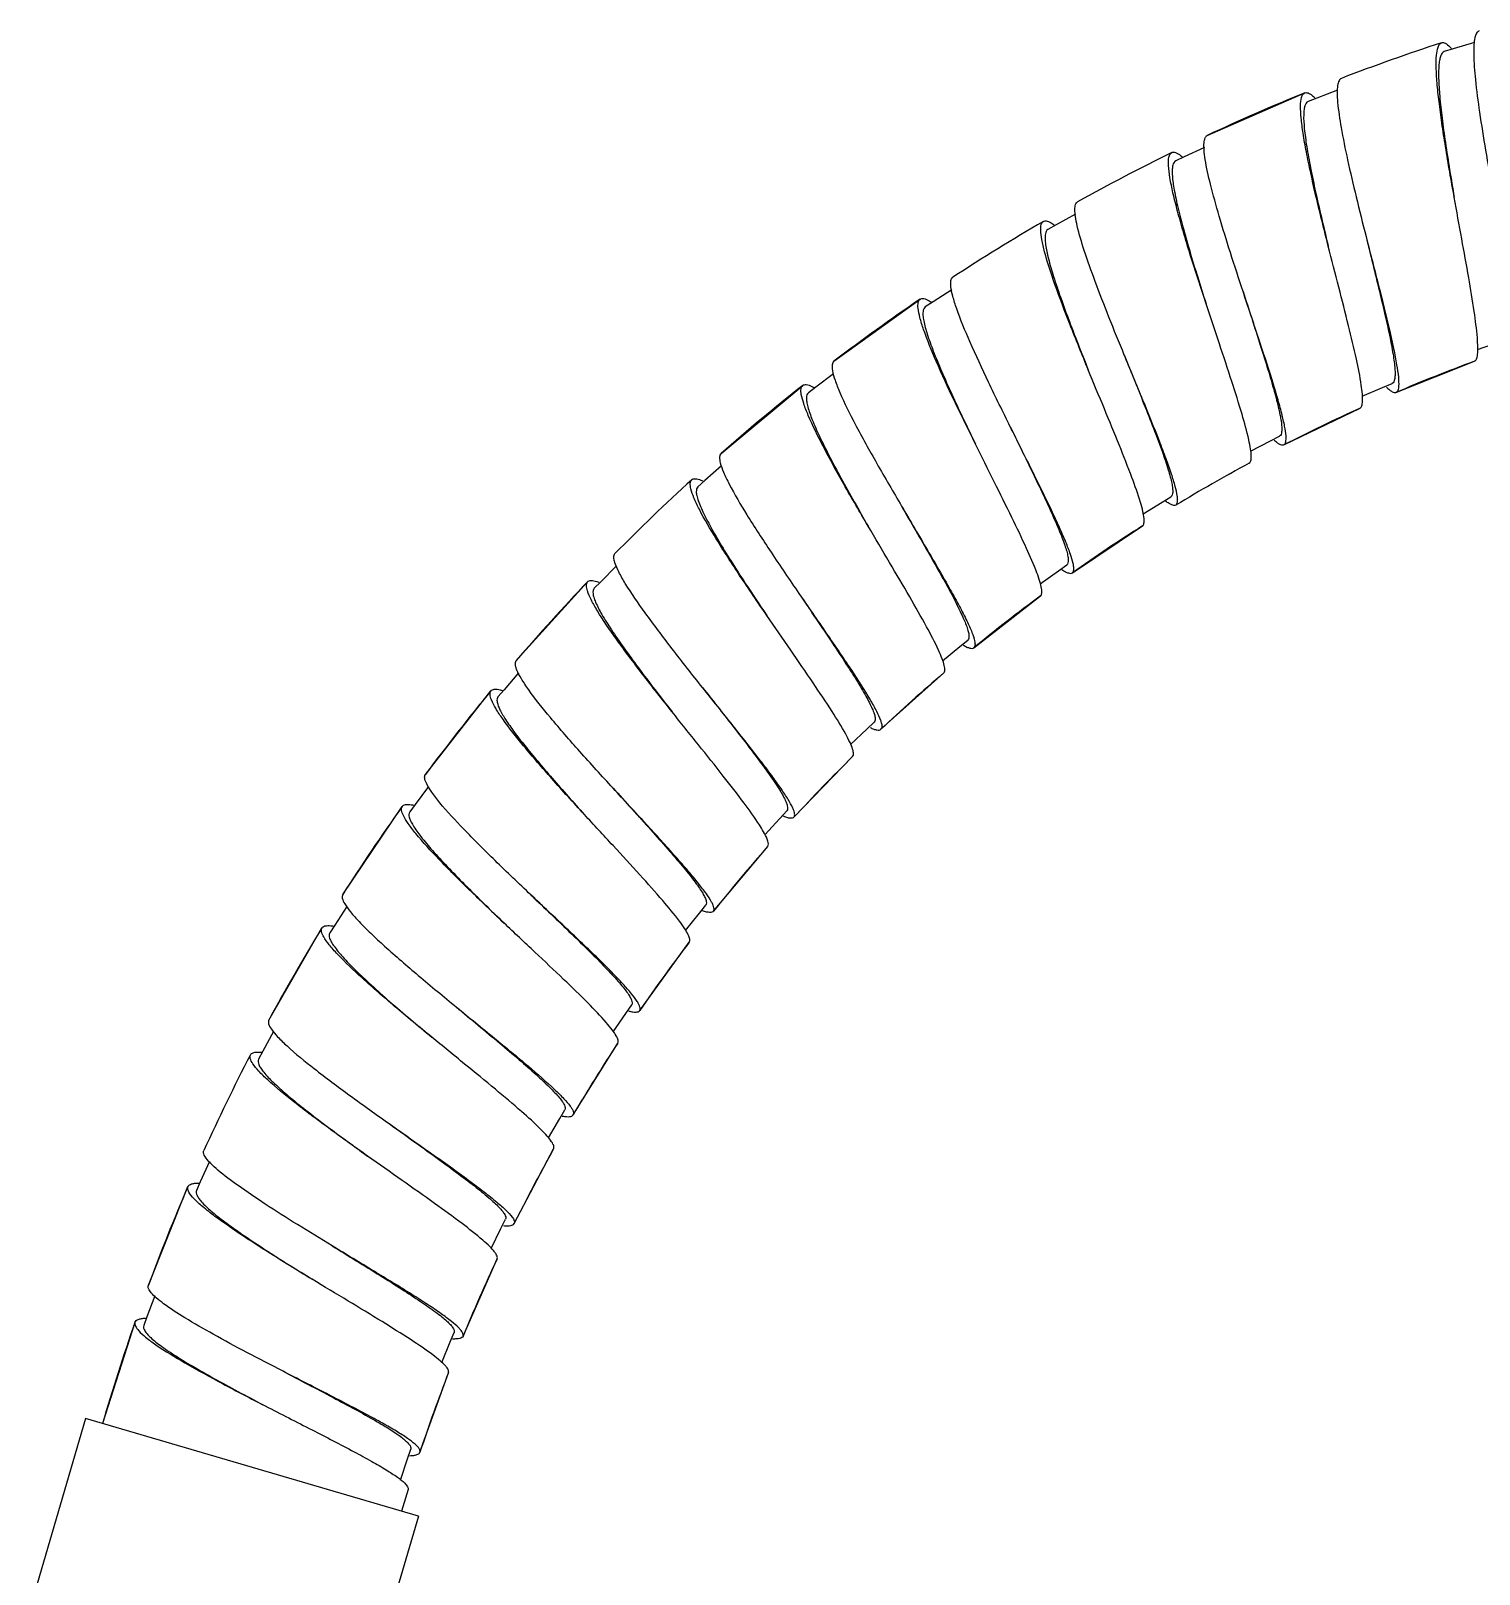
# Model space of a CAD drawing. Header units: millimetres. Extents: x 1035 to 2065, y 1005 to 1731.
# Drawn here: x 1179.2 to 1253.5, y 1485.1 to 1564.3 of the extents above; entities that cross this region are included whole.
import ezdxf

# ---------------------------------------------------------------- set-up
doc = ezdxf.new("R2010")
doc.units = ezdxf.units.MM

msp = doc.modelspace()

# ---------------------------------------------------------------- linework, layer by layer
at = {"color": 7, "linetype": 'Continuous'}
for p, q in [((1252.181, 1563.407), (1251.724, 1563.269)), ((1253.275, 1563.739), (1252.181, 1563.407)), ((1239.556, 1558.963), (1244.558, 1561.151)), ((1246.245, 1561.284), (1245.175, 1560.875)), ((1245.175, 1560.875), (1244.729, 1560.706)), ((1238.37, 1557.858), (1237.936, 1557.658)), ((1239.407, 1558.342), (1238.37, 1557.858)), ((1232.793, 1554.923), (1231.793, 1554.368)), ((1231.793, 1554.368), (1231.375, 1554.137)), ((1226.437, 1551.044), (1225.476, 1550.42)), ((1220.384, 1547.368), (1224.814, 1550.559)), ((1225.476, 1550.42), (1225.076, 1550.16)), ((1253.426, 1547.976), (1254.511, 1548.354)), ((1220.369, 1546.728), (1219.458, 1546.038)), ((1249.241, 1545.769), (1253.27, 1547.372)), ((1214.592, 1542.633), (1218.786, 1546.129)), ((1219.458, 1546.038), (1219.076, 1545.751)), ((1247.508, 1545.571), (1248.557, 1546.021)), ((1248.557, 1546.021), (1249.044, 1546.229)), ((1243.489, 1543.076), (1247.395, 1544.959)), ((1242.796, 1543.284), (1243.26, 1543.522)), ((1241.775, 1542.757), (1242.796, 1543.284)), ((1214.622, 1541.994), (1213.762, 1541.242)), ((1213.762, 1541.242), (1213.402, 1540.929)), ((1237.237, 1540.143), (1237.683, 1540.413)), ((1236.255, 1539.545), (1237.237, 1540.143)), ((1232.628, 1536.507), (1236.229, 1538.921)), ((1230.976, 1535.948), (1231.912, 1536.613)), ((1231.912, 1536.613), (1232.339, 1536.915)), ((1204.08, 1531.999), (1207.74, 1536.05)), ((1227.572, 1532.664), (1230.994, 1535.326)), ((1225.963, 1531.99), (1226.851, 1532.72)), ((1226.851, 1532.72), (1227.255, 1533.051)), ((1222.8, 1528.473), (1226.025, 1531.37)), ((1199.414, 1526.152), (1202.778, 1530.451)), ((1218.335, 1523.956), (1221.348, 1527.074)), ((1195.171, 1519.99), (1198.224, 1524.516)), ((1214.201, 1519.136), (1216.986, 1522.458)), ((1191.375, 1513.544), (1194.101, 1518.275)), ((1210.417, 1514.035), (1212.961, 1517.546)), ((1207.002, 1508.68), (1209.292, 1512.362)), ((1203.975, 1503.098), (1205.999, 1506.932)), ((1185.191, 1499.93), (1187.224, 1504.997)), ((1187.224, 1504.997), (1187.224, 1504.997)), ((1201.348, 1497.315), (1203.097, 1501.283)), ((1203.097, 1501.283), (1203.097, 1501.283)), ((1184.505, 1498.027), (1182.836, 1492.829)), ((1201.348, 1497.315), (1201.348, 1497.315)), ((1199.137, 1491.362), (1200.601, 1495.443)), ((1181.972, 1493.082), (1179.16, 1483.486)), ((1193.392, 1489.736), (1181.972, 1493.082)), ((1199.054, 1488.078), (1193.392, 1489.736)), ((1198.524, 1489.442), (1198.19, 1488.331)), ((1199.054, 1488.078), (1196.242, 1478.481))]:
    msp.add_line(p, q, dxfattribs=at)
for points in [[(1209.224, 1536.866), (1208.416, 1536.052), (1208.079, 1535.715)], [(1204.201, 1531.371), (1203.454, 1530.504), (1203.141, 1530.143)], [(1221.242, 1527.689), (1222.077, 1528.479), (1222.457, 1528.838)], [(1199.578, 1525.535), (1198.893, 1524.616), (1198.607, 1524.234)], [(1216.837, 1523.063), (1217.606, 1523.902), (1217.967, 1524.294)], [(1195.379, 1519.384), (1194.761, 1518.419), (1194.503, 1518.018)], [(1212.77, 1518.139), (1213.484, 1519.04), (1213.809, 1519.447)], [(1209.059, 1512.942), (1209.708, 1513.89), (1210.004, 1514.32)], [(1191.625, 1512.955), (1191.077, 1511.95), (1190.847, 1511.531)], [(1205.726, 1507.492), (1206.311, 1508.491), (1206.571, 1508.934)], [(1188.333, 1506.277), (1187.858, 1505.237), (1187.659, 1504.803)], [(1202.786, 1501.823), (1203.295, 1502.853), (1203.527, 1503.32)], [(1185.523, 1499.382), (1185.121, 1498.308), (1184.952, 1497.862)], [(1200.251, 1495.961), (1200.686, 1497.024), (1200.885, 1497.507)], [(1198.139, 1489.932), (1198.498, 1491.023), (1198.662, 1491.52)]]:
    msp.add_lwpolyline(points, dxfattribs=at)
for centre, radius, start, end in [((1284.469, 1463.063), 105.896, 108.09225, 111.04654), ((1284.466, 1463.067), 105.892, 112.14014, 115.09463), ((1284.466, 1463.064), 105.894, 116.18812, 119.14252), ((1284.47, 1463.055), 105.904, 120.23615, 123.19024), ((1284.47, 1463.054), 105.905, 124.28411, 127.23815), ((1284.471, 1463.056), 89.903, 110.30701, 113.07045), ((1284.463, 1463.062), 105.895, 128.33198, 131.28633), ((1284.471, 1463.054), 89.905, 114.35498, 117.11837), ((1284.47, 1463.055), 89.904, 118.40266, 121.16619), ((1284.466, 1463.062), 89.896, 118.40282, 121.16659), ((1284.46, 1463.063), 105.892, 132.3799, 135.33434), ((1284.464, 1463.064), 89.893, 122.45082, 125.21456), ((1284.462, 1463.06), 105.895, 136.42785, 139.38223), ((1284.465, 1463.061), 89.896, 126.49875, 129.26237), ((1284.47, 1463.053), 89.906, 130.54674, 133.31014), ((1284.47, 1463.052), 105.907, 140.4759, 143.42991), ((1284.468, 1463.055), 89.903, 134.59471, 137.35821), ((1284.467, 1463.054), 105.903, 144.52384, 147.47792), ((1284.461, 1463.06), 89.895, 138.64261, 141.4063), ((1284.459, 1463.058), 105.894, 148.57168, 151.52609), ((1284.459, 1463.06), 89.893, 142.69051, 145.4543), ((1284.463, 1463.057), 89.898, 146.73855, 149.50213), ((1284.457, 1463.058), 105.892, 152.61961, 155.57409), ((1284.472, 1463.051), 89.909, 150.78645, 153.54978), ((1284.461, 1463.055), 105.897, 156.66761, 159.6219), ((1284.464, 1463.054), 89.901, 154.83448, 157.59805), ((1284.49, 1463.044), 105.928, 160.71575, 163.66915), ((1284.458, 1463.056), 89.894, 158.88237, 161.64609)]:
    msp.add_arc(centre, radius, start, end, dxfattribs=at)
for points, knots in [([(1253.511, 1564.333), (1253.457, 1564.317), (1253.35, 1564.204), (1253.278, 1563.95), (1253.233, 1563.584), (1253.231, 1563.301), (1253.233, 1563.14)], [0, 0, 0, 0, 0.133044, 0.332899, 0.620908, 1, 1, 1, 1]), ([(1252.233, 1555.787), (1252.077, 1556.655), (1251.854, 1557.926), (1251.6, 1559.566), (1251.452, 1560.657), (1251.351, 1561.611), (1251.301, 1562.406), (1251.308, 1563.02), (1251.356, 1563.369), (1251.404, 1563.502)], [0, 0, 0, 0, 0.339787, 0.496653, 0.639097, 0.763357, 0.866264, 0.945456, 1, 1, 1, 1]), ([(1251.404, 1563.502), (1251.414, 1563.53), (1251.451, 1563.618), (1251.52, 1563.703), (1251.583, 1563.724)], [0, 0, 0, 0, 0.313073, 1, 1, 1, 1]), ([(1251.583, 1563.724), (1251.642, 1563.743), (1251.817, 1563.698), (1251.934, 1563.587), (1252.003, 1563.517)], [0, 0, 0, 0, 0.389328, 1, 1, 1, 1]), ([(1251.724, 1563.269), (1251.638, 1563.242), (1251.54, 1563.086), (1251.48, 1562.853), (1251.426, 1562.462), (1251.424, 1561.829), (1251.485, 1560.911), (1251.608, 1559.808), (1251.848, 1558.077), (1252.073, 1556.723), (1252.232, 1555.789)], [0, 0, 0, 0, 0.035243, 0.062366, 0.097014, 0.189497, 0.311646, 0.459123, 0.626879, 1, 1, 1, 1]), ([(1253.233, 1563.14), (1253.239, 1562.703), (1253.32, 1561.704), (1253.536, 1560.063), (1253.841, 1558.166), (1254.077, 1556.831), (1254.201, 1556.14)], [0, 0, 0, 0, 0.185311, 0.424601, 0.702345, 1, 1, 1, 1]), ([(1246.438, 1561.895), (1246.385, 1561.874), (1246.286, 1561.753), (1246.232, 1561.491), (1246.215, 1561.119), (1246.232, 1560.833), (1246.246, 1560.671)], [0, 0, 0, 0, 0.132535, 0.332295, 0.620518, 1, 1, 1, 1]), ([(1245.767, 1553.28), (1245.55, 1554.134), (1245.239, 1555.385), (1244.87, 1557.001), (1244.645, 1558.077), (1244.477, 1559.022), (1244.371, 1559.812), (1244.334, 1560.425), (1244.357, 1560.777), (1244.395, 1560.914)], [0, 0, 0, 0, 0.339531, 0.496309, 0.638709, 0.762976, 0.865953, 0.945275, 1, 1, 1, 1]), ([(1244.395, 1560.914), (1244.403, 1560.943), (1244.433, 1561.034), (1244.496, 1561.125), (1244.558, 1561.151)], [0, 0, 0, 0, 0.313755, 1, 1, 1, 1]), ([(1244.558, 1561.151), (1244.627, 1561.179), (1244.772, 1561.14), (1244.934, 1561.027), (1245.03, 1560.942), (1245.08, 1560.893)], [0, 0, 0, 0, 0.372056, 0.64855, 1, 1, 1, 1]), ([(1244.73, 1560.705), (1244.646, 1560.672), (1244.559, 1560.509), (1244.516, 1560.273), (1244.491, 1559.877), (1244.535, 1559.245), (1244.66, 1558.334), (1244.861, 1557.243), (1245.222, 1555.535), (1245.542, 1554.201), (1245.766, 1553.283)], [0, 0, 0, 0, 0.035211, 0.062386, 0.097202, 0.190044, 0.312074, 0.459471, 0.627277, 1, 1, 1, 1]), ([(1246.246, 1560.671), (1246.284, 1560.235), (1246.436, 1559.245), (1246.767, 1557.626), (1247.205, 1555.761), (1247.534, 1554.449), (1247.705, 1553.771)], [0, 0, 0, 0, 0.185778, 0.425154, 0.7027, 1, 1, 1, 1]), ([(1239.45, 1557.737), (1239.425, 1557.897), (1239.388, 1558.179), (1239.38, 1558.55), (1239.415, 1558.813), (1239.505, 1558.939), (1239.556, 1558.963)], [0, 0, 0, 0, 0.379592, 0.667936, 0.867534, 1, 1, 1, 1]), ([(1239.494, 1550.324), (1239.217, 1551.161), (1238.818, 1552.387), (1238.335, 1553.974), (1238.036, 1555.033), (1237.801, 1555.963), (1237.639, 1556.743), (1237.56, 1557.352), (1237.558, 1557.704), (1237.587, 1557.843)], [0, 0, 0, 0, 0.339718, 0.496558, 0.638986, 0.763245, 0.866172, 0.945401, 1, 1, 1, 1]), ([(1237.587, 1557.843), (1237.593, 1557.872), (1237.616, 1557.965), (1237.673, 1558.059), (1237.733, 1558.088)], [0, 0, 0, 0, 0.313328, 1, 1, 1, 1]), ([(1237.733, 1558.088), (1237.789, 1558.116), (1237.969, 1558.095), (1238.101, 1558.001), (1238.18, 1557.941)], [0, 0, 0, 0, 0.38883, 1, 1, 1, 1]), ([(1241.392, 1550.95), (1241.172, 1551.616), (1240.751, 1552.903), (1240.184, 1554.736), (1239.74, 1556.329), (1239.517, 1557.306), (1239.45, 1557.737)], [0, 0, 0, 0, 0.297516, 0.575183, 0.81451, 1, 1, 1, 1]), ([(1237.937, 1557.657), (1237.856, 1557.618), (1237.78, 1557.45), (1237.753, 1557.212), (1237.755, 1556.817), (1237.843, 1556.19), (1238.033, 1555.29), (1238.309, 1554.216), (1238.791, 1552.537), (1239.204, 1551.228), (1239.493, 1550.326)], [0, 0, 0, 0, 0.035195, 0.06225, 0.096874, 0.189577, 0.31168, 0.458987, 0.626811, 1, 1, 1, 1]), ([(1232.878, 1554.323), (1232.842, 1554.48), (1232.785, 1554.759), (1232.751, 1555.128), (1232.767, 1555.393), (1232.848, 1555.526), (1232.897, 1555.553)], [0, 0, 0, 0, 0.379598, 0.66794, 0.867533, 1, 1, 1, 1]), ([(1253.419, 1548.577), (1253.383, 1549.027), (1253.247, 1550.057), (1252.966, 1551.748), (1252.612, 1553.7), (1252.36, 1555.076), (1252.233, 1555.787)], [0, 0, 0, 0, 0.185619, 0.425784, 0.703767, 1, 1, 1, 1]), ([(1231.14, 1554.552), (1231.195, 1554.583), (1231.376, 1554.576), (1231.514, 1554.491), (1231.597, 1554.436)], [0, 0, 0, 0, 0.388818, 1, 1, 1, 1]), ([(1231.004, 1554.104), (1231.001, 1554.202), (1231.002, 1554.363), (1231.086, 1554.52), (1231.14, 1554.552)], [0, 0, 0, 0, 0.609782, 1, 1, 1, 1]), ([(1233.445, 1546.931), (1233.13, 1547.697), (1232.54, 1549.152), (1231.776, 1551.165), (1231.287, 1552.631), (1231.062, 1553.567), (1231.008, 1553.943), (1231.004, 1554.104)], [0, 0, 0, 0, 0.327085, 0.619723, 0.850636, 0.936315, 1, 1, 1, 1]), ([(1231.376, 1554.135), (1231.298, 1554.093), (1231.232, 1553.92), (1231.223, 1553.681), (1231.252, 1553.287), (1231.384, 1552.669), (1231.636, 1551.784), (1231.988, 1550.732), (1232.588, 1549.09), (1233.092, 1547.812), (1233.444, 1546.933)], [0, 0, 0, 0, 0.035017, 0.06205, 0.096732, 0.189281, 0.311249, 0.45875, 0.62674, 1, 1, 1, 1]), ([(1235.294, 1547.69), (1235.028, 1548.338), (1234.517, 1549.592), (1233.823, 1551.381), (1233.267, 1552.938), (1232.976, 1553.897), (1232.878, 1554.323)], [0, 0, 0, 0, 0.297511, 0.575174, 0.814502, 1, 1, 1, 1]), ([(1247.705, 1553.774), (1247.933, 1552.837), (1248.272, 1551.477), (1248.684, 1549.739), (1248.929, 1548.627), (1249.084, 1547.81), (1249.161, 1547.257), (1249.192, 1546.931), (1249.198, 1546.661), (1249.181, 1546.432), (1249.12, 1546.261), (1249.044, 1546.229)], [0, 0, 0, 0, 0.37363, 0.542864, 0.691697, 0.814654, 0.865029, 0.90753, 0.941947, 0.968307, 1, 1, 1, 1]), ([(1247.705, 1553.771), (1247.92, 1552.926), (1248.331, 1551.327), (1248.812, 1549.407), (1249.115, 1548.058), (1249.273, 1547.252), (1249.365, 1546.614), (1249.387, 1546.243), (1249.375, 1546.091)], [0, 0, 0, 0, 0.332307, 0.629104, 0.754187, 0.859226, 0.941678, 1, 1, 1, 1]), ([(1247.463, 1546.149), (1247.396, 1546.596), (1247.187, 1547.614), (1246.788, 1549.286), (1246.295, 1551.216), (1245.945, 1552.577), (1245.767, 1553.28)], [0, 0, 0, 0, 0.184892, 0.424932, 0.703226, 1, 1, 1, 1]), ([(1226.392, 1551.207), (1226.386, 1551.264), (1226.38, 1551.368), (1226.391, 1551.533), (1226.442, 1551.646), (1226.496, 1551.682)], [0, 0, 0, 0, 0.341726, 0.6148, 1, 1, 1, 1]), ([(1229.442, 1544.008), (1229.064, 1544.768), (1228.352, 1546.216), (1227.42, 1548.229), (1226.802, 1549.704), (1226.496, 1550.655), (1226.41, 1551.04), (1226.392, 1551.207)], [0, 0, 0, 0, 0.324807, 0.617543, 0.849565, 0.935842, 1, 1, 1, 1]), ([(1241.392, 1550.953), (1241.686, 1550.034), (1242.12, 1548.701), (1242.654, 1546.997), (1242.976, 1545.905), (1243.188, 1545.101), (1243.305, 1544.555), (1243.359, 1544.232), (1243.384, 1543.962), (1243.383, 1543.732), (1243.334, 1543.558), (1243.261, 1543.521)], [0, 0, 0, 0, 0.373681, 0.542863, 0.691634, 0.814462, 0.864879, 0.907428, 0.941917, 0.968344, 1, 1, 1, 1]), ([(1243.597, 1543.539), (1243.586, 1543.704), (1243.522, 1544.089), (1243.37, 1544.737), (1243.15, 1545.531), (1242.754, 1546.826), (1242.16, 1548.647), (1241.655, 1550.156), (1241.392, 1550.95)], [0, 0, 0, 0, 0.064286, 0.150843, 0.257963, 0.383214, 0.675685, 1, 1, 1, 1]), ([(1224.71, 1550.098), (1224.7, 1550.196), (1224.689, 1550.358), (1224.762, 1550.523), (1224.814, 1550.559)], [0, 0, 0, 0, 0.610506, 1, 1, 1, 1]), ([(1227.651, 1543.12), (1227.283, 1543.861), (1226.593, 1545.268), (1225.689, 1547.22), (1225.099, 1548.647), (1224.807, 1549.565), (1224.726, 1549.937), (1224.71, 1550.098)], [0, 0, 0, 0, 0.326813, 0.619306, 0.850298, 0.936115, 1, 1, 1, 1]), ([(1224.814, 1550.559), (1224.866, 1550.594), (1225.047, 1550.599), (1225.191, 1550.524), (1225.277, 1550.476)], [0, 0, 0, 0, 0.388968, 1, 1, 1, 1]), ([(1225.077, 1550.158), (1225.003, 1550.109), (1224.95, 1549.933), (1224.957, 1549.693), (1225.015, 1549.302), (1225.192, 1548.693), (1225.506, 1547.829), (1225.931, 1546.805), (1226.644, 1545.211), (1227.237, 1543.974), (1227.65, 1543.123)], [0, 0, 0, 0, 0.035116, 0.062142, 0.09685, 0.189808, 0.311855, 0.459103, 0.62703, 1, 1, 1, 1]), ([(1241.687, 1543.34), (1241.588, 1543.782), (1241.308, 1544.782), (1240.791, 1546.419), (1240.165, 1548.306), (1239.72, 1549.637), (1239.494, 1550.324)], [0, 0, 0, 0, 0.185266, 0.425375, 0.70351, 1, 1, 1, 1]), ([(1253.27, 1547.372), (1253.317, 1547.389), (1253.373, 1547.47), (1253.41, 1547.595), (1253.443, 1547.799), (1253.448, 1548.13), (1253.432, 1548.415), (1253.419, 1548.577)], [0, 0, 0, 0, 0.120141, 0.207709, 0.318046, 0.610906, 1, 1, 1, 1]), ([(1235.294, 1547.693), (1235.652, 1546.797), (1236.179, 1545.499), (1236.831, 1543.838), (1237.23, 1542.772), (1237.499, 1541.985), (1237.653, 1541.448), (1237.731, 1541.129), (1237.774, 1540.862), (1237.79, 1540.633), (1237.754, 1540.455), (1237.684, 1540.412)], [0, 0, 0, 0, 0.373471, 0.54255, 0.691383, 0.814361, 0.864792, 0.907349, 0.941801, 0.968232, 1, 1, 1, 1]), ([(1238.017, 1540.453), (1237.994, 1540.618), (1237.903, 1540.997), (1237.706, 1541.633), (1237.43, 1542.409), (1236.944, 1543.673), (1236.223, 1545.447), (1235.612, 1546.916), (1235.294, 1547.69)], [0, 0, 0, 0, 0.064323, 0.150906, 0.258039, 0.383291, 0.675736, 1, 1, 1, 1]), ([(1220.384, 1547.368), (1220.332, 1547.329), (1220.269, 1547.154), (1220.294, 1546.989), (1220.312, 1546.888)], [0, 0, 0, 0, 0.386621, 1, 1, 1, 1]), ([(1220.312, 1546.888), (1220.342, 1546.723), (1220.455, 1546.346), (1220.828, 1545.419), (1221.546, 1543.991), (1222.622, 1542.049), (1223.435, 1540.655), (1223.865, 1539.923)], [0, 0, 0, 0, 0.064053, 0.150266, 0.382267, 0.675063, 1, 1, 1, 1]), ([(1236.124, 1540.124), (1235.994, 1540.558), (1235.644, 1541.536), (1235.014, 1543.131), (1234.256, 1544.968), (1233.719, 1546.262), (1233.445, 1546.931)], [0, 0, 0, 0, 0.185423, 0.425559, 0.703628, 1, 1, 1, 1]), ([(1218.714, 1545.666), (1218.697, 1545.763), (1218.676, 1545.922), (1218.736, 1546.09), (1218.786, 1546.129)], [0, 0, 0, 0, 0.609956, 1, 1, 1, 1]), ([(1218.786, 1546.129), (1218.835, 1546.168), (1219.016, 1546.186), (1219.165, 1546.121), (1219.256, 1546.079)], [0, 0, 0, 0, 0.388593, 1, 1, 1, 1]), ([(1247.395, 1544.959), (1247.44, 1544.979), (1247.49, 1545.062), (1247.518, 1545.188), (1247.537, 1545.389), (1247.521, 1545.714), (1247.486, 1545.991), (1247.463, 1546.149)], [0, 0, 0, 0, 0.120821, 0.208496, 0.318819, 0.611389, 1, 1, 1, 1]), ([(1248.752, 1546.048), (1248.802, 1545.997), (1248.894, 1545.909), (1249.042, 1545.795), (1249.178, 1545.743), (1249.241, 1545.769)], [0, 0, 0, 0, 0.36663, 0.649071, 1, 1, 1, 1]), ([(1249.375, 1546.091), (1249.37, 1546.017), (1249.358, 1545.899), (1249.283, 1545.788), (1249.241, 1545.769)], [0, 0, 0, 0, 0.614034, 1, 1, 1, 1]), ([(1222.14, 1538.91), (1221.721, 1539.624), (1220.931, 1540.98), (1219.892, 1542.865), (1219.202, 1544.247), (1218.847, 1545.142), (1218.741, 1545.507), (1218.714, 1545.666)], [0, 0, 0, 0, 0.327054, 0.61967, 0.850589, 0.936286, 1, 1, 1, 1]), ([(1219.077, 1545.749), (1219.006, 1545.696), (1218.966, 1545.516), (1218.991, 1545.277), (1219.076, 1544.891), (1219.293, 1544.297), (1219.667, 1543.458), (1220.164, 1542.466), (1220.987, 1540.926), (1221.667, 1539.733), (1222.139, 1538.912)], [0, 0, 0, 0, 0.035054, 0.062179, 0.096924, 0.189609, 0.311531, 0.458897, 0.626767, 1, 1, 1, 1]), ([(1229.441, 1544.011), (1229.862, 1543.143), (1230.479, 1541.884), (1231.248, 1540.272), (1231.721, 1539.236), (1232.045, 1538.47), (1232.236, 1537.946), (1232.335, 1537.634), (1232.398, 1537.371), (1232.429, 1537.143), (1232.406, 1536.962), (1232.339, 1536.915)], [0, 0, 0, 0, 0.373618, 0.54278, 0.691607, 0.814564, 0.864894, 0.907351, 0.941768, 0.968184, 1, 1, 1, 1]), ([(1232.67, 1536.979), (1232.635, 1537.141), (1232.518, 1537.514), (1232.276, 1538.134), (1231.947, 1538.888), (1231.372, 1540.115), (1230.527, 1541.835), (1229.814, 1543.258), (1229.442, 1544.008)], [0, 0, 0, 0, 0.064246, 0.150775, 0.257882, 0.383133, 0.675636, 1, 1, 1, 1]), ([(1243.489, 1543.076), (1243.542, 1543.103), (1243.59, 1543.216), (1243.604, 1543.375), (1243.601, 1543.48), (1243.597, 1543.539)], [0, 0, 0, 0, 0.362907, 0.642067, 1, 1, 1, 1]), ([(1230.808, 1536.509), (1230.648, 1536.933), (1230.23, 1537.884), (1229.487, 1539.433), (1228.601, 1541.216), (1227.972, 1542.471), (1227.651, 1543.12)], [0, 0, 0, 0, 0.185096, 0.425177, 0.703386, 1, 1, 1, 1]), ([(1241.706, 1542.137), (1241.749, 1542.161), (1241.794, 1542.248), (1241.812, 1542.376), (1241.817, 1542.581), (1241.777, 1542.906), (1241.722, 1543.183), (1241.687, 1543.34)], [0, 0, 0, 0, 0.120417, 0.20802, 0.318348, 0.611103, 1, 1, 1, 1]), ([(1243.489, 1543.076), (1243.429, 1543.045), (1243.289, 1543.087), (1243.133, 1543.191), (1243.034, 1543.273), (1242.981, 1543.32)], [0, 0, 0, 0, 0.350668, 0.633203, 1, 1, 1, 1]), ([(1214.592, 1542.633), (1214.543, 1542.591), (1214.493, 1542.412), (1214.529, 1542.25), (1214.554, 1542.15)], [0, 0, 0, 0, 0.386693, 1, 1, 1, 1]), ([(1214.554, 1542.15), (1214.595, 1541.988), (1214.734, 1541.619), (1215.172, 1540.722), (1215.989, 1539.348), (1217.199, 1537.487), (1218.108, 1536.154), (1218.589, 1535.454)], [0, 0, 0, 0, 0.064035, 0.150235, 0.382227, 0.675034, 1, 1, 1, 1]), ([(1213.046, 1540.818), (1213.023, 1540.914), (1212.99, 1541.071), (1213.038, 1541.242), (1213.085, 1541.285)], [0, 0, 0, 0, 0.609928, 1, 1, 1, 1]), ([(1213.085, 1541.285), (1213.132, 1541.327), (1213.311, 1541.357), (1213.464, 1541.303), (1213.557, 1541.268)], [0, 0, 0, 0, 0.388568, 1, 1, 1, 1]), ([(1216.94, 1534.322), (1216.471, 1535.005), (1215.589, 1536.301), (1214.418, 1538.108), (1213.633, 1539.438), (1213.216, 1540.305), (1213.084, 1540.661), (1213.046, 1540.818)], [0, 0, 0, 0, 0.327071, 0.619688, 0.8506, 0.936292, 1, 1, 1, 1]), ([(1213.404, 1540.926), (1213.337, 1540.869), (1213.307, 1540.688), (1213.348, 1540.452), (1213.46, 1540.073), (1213.719, 1539.496), (1214.151, 1538.685), (1214.716, 1537.731), (1215.647, 1536.252), (1216.41, 1535.109), (1216.938, 1534.324)], [0, 0, 0, 0, 0.034876, 0.061826, 0.096553, 0.189298, 0.311087, 0.458456, 0.626649, 1, 1, 1, 1]), ([(1237.943, 1539.983), (1237.993, 1540.014), (1238.033, 1540.13), (1238.036, 1540.29), (1238.025, 1540.395), (1238.017, 1540.453)], [0, 0, 0, 0, 0.362791, 0.641979, 1, 1, 1, 1]), ([(1223.863, 1539.925), (1224.344, 1539.088), (1225.049, 1537.876), (1225.93, 1536.322), (1226.475, 1535.322), (1226.852, 1534.58), (1227.08, 1534.071), (1227.201, 1533.766), (1227.282, 1533.508), (1227.33, 1533.283), (1227.318, 1533.102), (1227.255, 1533.05)], [0, 0, 0, 0, 0.373641, 0.542814, 0.691614, 0.814492, 0.864915, 0.907443, 0.941899, 0.968316, 1, 1, 1, 1]), ([(1223.865, 1539.923), (1224.306, 1539.171), (1225.147, 1537.749), (1226.145, 1536.039), (1226.812, 1534.827), (1227.189, 1534.097), (1227.456, 1533.51), (1227.58, 1533.16), (1227.611, 1533.01)], [0, 0, 0, 0, 0.33227, 0.629065, 0.754153, 0.859201, 0.941665, 1, 1, 1, 1]), ([(1236.229, 1538.921), (1236.272, 1538.948), (1236.31, 1539.038), (1236.319, 1539.168), (1236.309, 1539.373), (1236.246, 1539.696), (1236.17, 1539.969), (1236.124, 1540.124)], [0, 0, 0, 0, 0.120324, 0.207925, 0.318262, 0.611049, 1, 1, 1, 1]), ([(1237.943, 1539.983), (1237.884, 1539.948), (1237.742, 1539.981), (1237.578, 1540.073), (1237.474, 1540.147), (1237.417, 1540.191)], [0, 0, 0, 0, 0.350531, 0.633081, 1, 1, 1, 1]), ([(1225.758, 1532.533), (1225.57, 1532.944), (1225.085, 1533.864), (1224.235, 1535.358), (1223.223, 1537.075), (1222.507, 1538.285), (1222.14, 1538.91)], [0, 0, 0, 0, 0.184902, 0.424951, 0.703245, 1, 1, 1, 1]), ([(1209.147, 1537.015), (1209.129, 1537.07), (1209.101, 1537.17), (1209.077, 1537.334), (1209.103, 1537.456), (1209.148, 1537.502)], [0, 0, 0, 0, 0.341873, 0.614988, 1, 1, 1, 1]), ([(1213.641, 1530.622), (1213.112, 1531.286), (1212.112, 1532.551), (1210.778, 1534.322), (1209.864, 1535.633), (1209.364, 1536.497), (1209.199, 1536.856), (1209.147, 1537.015)], [0, 0, 0, 0, 0.324786, 0.617496, 0.84952, 0.935813, 1, 1, 1, 1]), ([(1230.994, 1535.326), (1231.034, 1535.356), (1231.065, 1535.448), (1231.066, 1535.577), (1231.042, 1535.779), (1230.957, 1536.094), (1230.864, 1536.36), (1230.808, 1536.509)], [0, 0, 0, 0, 0.120679, 0.208334, 0.318661, 0.611293, 1, 1, 1, 1]), ([(1232.091, 1536.676), (1232.151, 1536.636), (1232.259, 1536.57), (1232.428, 1536.489), (1232.572, 1536.467), (1232.628, 1536.507)], [0, 0, 0, 0, 0.366641, 0.649067, 1, 1, 1, 1]), ([(1232.628, 1536.507), (1232.676, 1536.541), (1232.708, 1536.659), (1232.699, 1536.818), (1232.682, 1536.922), (1232.67, 1536.979)], [0, 0, 0, 0, 0.363178, 0.642256, 1, 1, 1, 1]), ([(1207.736, 1535.578), (1207.705, 1535.672), (1207.66, 1535.828), (1207.697, 1536.004), (1207.74, 1536.05)], [0, 0, 0, 0, 0.610604, 1, 1, 1, 1]), ([(1212.076, 1529.378), (1211.562, 1530.025), (1210.591, 1531.254), (1209.298, 1532.972), (1208.421, 1534.242), (1207.943, 1535.077), (1207.785, 1535.424), (1207.736, 1535.578)], [0, 0, 0, 0, 0.326817, 0.619299, 0.850285, 0.936105, 1, 1, 1, 1]), ([(1207.74, 1536.05), (1207.784, 1536.096), (1207.959, 1536.139), (1208.115, 1536.096), (1208.209, 1536.067)], [0, 0, 0, 0, 0.38903, 1, 1, 1, 1]), ([(1208.081, 1535.713), (1208.019, 1535.649), (1208.005, 1535.465), (1208.063, 1535.233), (1208.202, 1534.862), (1208.502, 1534.305), (1208.991, 1533.527), (1209.622, 1532.616), (1210.654, 1531.208), (1211.493, 1530.124), (1212.075, 1529.379)], [0, 0, 0, 0, 0.035152, 0.06228, 0.097024, 0.18982, 0.311814, 0.459201, 0.627095, 1, 1, 1, 1]), ([(1218.587, 1535.455), (1219.126, 1534.655), (1219.914, 1533.497), (1220.901, 1532.01), (1221.515, 1531.052), (1221.943, 1530.338), (1222.208, 1529.846), (1222.351, 1529.549), (1222.451, 1529.297), (1222.514, 1529.076), (1222.516, 1528.894), (1222.457, 1528.838)], [0, 0, 0, 0, 0.373384, 0.542408, 0.690989, 0.814023, 0.864607, 0.907311, 0.941831, 0.968261, 1, 1, 1, 1]), ([(1218.589, 1535.454), (1219.062, 1534.763), (1219.969, 1533.454), (1221.203, 1531.642), (1222.063, 1530.317), (1222.549, 1529.456), (1222.717, 1529.103), (1222.774, 1528.947)], [0, 0, 0, 0, 0.324309, 0.616793, 0.849147, 0.935702, 1, 1, 1, 1]), ([(1220.993, 1528.228), (1220.775, 1528.624), (1220.227, 1529.507), (1219.273, 1530.935), (1218.146, 1532.573), (1217.349, 1533.726), (1216.94, 1534.322)], [0, 0, 0, 0, 0.185398, 0.425536, 0.703621, 1, 1, 1, 1]), ([(1226.025, 1531.37), (1226.063, 1531.403), (1226.088, 1531.496), (1226.08, 1531.625), (1226.042, 1531.824), (1225.936, 1532.131), (1225.825, 1532.388), (1225.758, 1532.533)], [0, 0, 0, 0, 0.120831, 0.208515, 0.318846, 0.611422, 1, 1, 1, 1]), ([(1227.025, 1532.795), (1227.086, 1532.76), (1227.2, 1532.701), (1227.374, 1532.632), (1227.519, 1532.621), (1227.572, 1532.664)], [0, 0, 0, 0, 0.366702, 0.649156, 1, 1, 1, 1]), ([(1227.611, 1533.01), (1227.626, 1532.938), (1227.648, 1532.82), (1227.608, 1532.693), (1227.572, 1532.664)], [0, 0, 0, 0, 0.614072, 1, 1, 1, 1]), ([(1204.113, 1531.514), (1204.091, 1531.567), (1204.056, 1531.665), (1204.021, 1531.827), (1204.038, 1531.95), (1204.08, 1531.999)], [0, 0, 0, 0, 0.341719, 0.61478, 1, 1, 1, 1]), ([(1209.046, 1525.455), (1208.472, 1526.08), (1207.385, 1527.271), (1205.929, 1528.944), (1204.925, 1530.187), (1204.366, 1531.014), (1204.176, 1531.36), (1204.113, 1531.514)], [0, 0, 0, 0, 0.324873, 0.617622, 0.849617, 0.935869, 1, 1, 1, 1]), ([(1202.806, 1529.983), (1202.769, 1530.074), (1202.714, 1530.226), (1202.738, 1530.403), (1202.778, 1530.451)], [0, 0, 0, 0, 0.610089, 1, 1, 1, 1]), ([(1202.778, 1530.451), (1202.819, 1530.5), (1202.992, 1530.555), (1203.152, 1530.523), (1203.249, 1530.501)], [0, 0, 0, 0, 0.388497, 1, 1, 1, 1]), ([(1203.143, 1530.141), (1203.129, 1530.126), (1203.077, 1530.043), (1203.085, 1529.936), (1203.1, 1529.862)], [0, 0, 0, 0, 0.20982, 1, 1, 1, 1]), ([(1213.64, 1530.625), (1214.234, 1529.864), (1215.103, 1528.763), (1216.194, 1527.348), (1216.875, 1526.434), (1217.353, 1525.752), (1217.65, 1525.28), (1217.813, 1524.996), (1217.929, 1524.752), (1218.007, 1524.536), (1218.022, 1524.355), (1217.967, 1524.294)], [0, 0, 0, 0, 0.373652, 0.542873, 0.691728, 0.814685, 0.865022, 0.90746, 0.941852, 0.968237, 1, 1, 1, 1]), ([(1218.277, 1524.427), (1218.209, 1524.578), (1218.016, 1524.918), (1217.649, 1525.474), (1217.168, 1526.142), (1216.348, 1527.222), (1215.16, 1528.725), (1214.163, 1529.967), (1213.641, 1530.622)], [0, 0, 0, 0, 0.064247, 0.150781, 0.257893, 0.38315, 0.675656, 1, 1, 1, 1]), ([(1207.574, 1524.103), (1207.014, 1524.713), (1205.958, 1525.871), (1204.546, 1527.494), (1203.582, 1528.699), (1203.047, 1529.499), (1202.866, 1529.833), (1202.806, 1529.983)], [0, 0, 0, 0, 0.32703, 0.619615, 0.850536, 0.936254, 1, 1, 1, 1]), ([(1203.1, 1529.862), (1203.127, 1529.729), (1203.259, 1529.422), (1203.556, 1528.924), (1203.988, 1528.311), (1204.54, 1527.598), (1205.198, 1526.802), (1206.212, 1525.62), (1207.019, 1524.719), (1207.573, 1524.104)], [0, 0, 0, 0, 0.055411, 0.135114, 0.237988, 0.362082, 0.504479, 0.661112, 1, 1, 1, 1]), ([(1216.56, 1523.568), (1216.316, 1523.949), (1215.706, 1524.792), (1214.653, 1526.152), (1213.409, 1527.711), (1212.529, 1528.809), (1212.076, 1529.378)], [0, 0, 0, 0, 0.184778, 0.424811, 0.703161, 1, 1, 1, 1]), ([(1222.244, 1528.565), (1222.308, 1528.535), (1222.426, 1528.484), (1222.604, 1528.428), (1222.75, 1528.427), (1222.8, 1528.473)], [0, 0, 0, 0, 0.366699, 0.649157, 1, 1, 1, 1]), ([(1222.774, 1528.947), (1222.794, 1528.892), (1222.826, 1528.792), (1222.857, 1528.635), (1222.843, 1528.514), (1222.8, 1528.473)], [0, 0, 0, 0, 0.3582, 0.637339, 1, 1, 1, 1]), ([(1221.348, 1527.074), (1221.384, 1527.109), (1221.402, 1527.205), (1221.384, 1527.334), (1221.331, 1527.533), (1221.201, 1527.835), (1221.07, 1528.086), (1220.993, 1528.228)], [0, 0, 0, 0, 0.120413, 0.208035, 0.318376, 0.611125, 1, 1, 1, 1]), ([(1199.48, 1525.671), (1199.435, 1525.763), (1199.364, 1525.914), (1199.375, 1526.1), (1199.414, 1526.152)], [0, 0, 0, 0, 0.614056, 1, 1, 1, 1]), ([(1204.828, 1519.976), (1204.212, 1520.558), (1203.043, 1521.67), (1201.473, 1523.235), (1200.384, 1524.404), (1199.768, 1525.19), (1199.554, 1525.521), (1199.48, 1525.671)], [0, 0, 0, 0, 0.324888, 0.617642, 0.849631, 0.935878, 1, 1, 1, 1]), ([(1209.046, 1525.457), (1209.693, 1524.74), (1210.637, 1523.703), (1211.825, 1522.368), (1212.569, 1521.504), (1213.094, 1520.858), (1213.424, 1520.408), (1213.607, 1520.135), (1213.74, 1519.9), (1213.833, 1519.69), (1213.86, 1519.511), (1213.809, 1519.447)], [0, 0, 0, 0, 0.373726, 0.542878, 0.691657, 0.814606, 0.865046, 0.907544, 0.941939, 0.968309, 1, 1, 1, 1]), ([(1214.109, 1519.601), (1214.031, 1519.748), (1213.814, 1520.073), (1213.409, 1520.601), (1212.882, 1521.235), (1211.987, 1522.253), (1210.696, 1523.67), (1209.613, 1524.839), (1209.046, 1525.455)], [0, 0, 0, 0, 0.064254, 0.150794, 0.257912, 0.383173, 0.675677, 1, 1, 1, 1]), ([(1198.284, 1524.052), (1198.242, 1524.14), (1198.176, 1524.287), (1198.188, 1524.465), (1198.224, 1524.516)], [0, 0, 0, 0, 0.609981, 1, 1, 1, 1]), ([(1198.224, 1524.516), (1198.261, 1524.567), (1198.428, 1524.635), (1198.589, 1524.614), (1198.687, 1524.599)], [0, 0, 0, 0, 0.388983, 1, 1, 1, 1]), ([(1203.455, 1518.523), (1202.854, 1519.092), (1201.719, 1520.173), (1200.196, 1521.693), (1199.148, 1522.826), (1198.558, 1523.587), (1198.354, 1523.907), (1198.284, 1524.052)], [0, 0, 0, 0, 0.327087, 0.619698, 0.8506, 0.93629, 1, 1, 1, 1]), ([(1198.609, 1524.233), (1198.555, 1524.162), (1198.567, 1523.978), (1198.657, 1523.756), (1198.847, 1523.409), (1199.222, 1522.9), (1199.815, 1522.198), (1200.568, 1521.384), (1201.788, 1520.136), (1202.773, 1519.18), (1203.454, 1518.524)], [0, 0, 0, 0, 0.035063, 0.062148, 0.096914, 0.189647, 0.311553, 0.45893, 0.626928, 1, 1, 1, 1]), ([(1212.454, 1518.628), (1212.183, 1518.99), (1211.515, 1519.788), (1210.369, 1521.071), (1209.019, 1522.536), (1208.064, 1523.569), (1207.574, 1524.103)], [0, 0, 0, 0, 0.184976, 0.425049, 0.703318, 1, 1, 1, 1]), ([(1218.335, 1523.956), (1218.289, 1523.906), (1218.144, 1523.898), (1217.961, 1523.941), (1217.841, 1523.983), (1217.775, 1524.009)], [0, 0, 0, 0, 0.350934, 0.63336, 1, 1, 1, 1]), ([(1218.335, 1523.956), (1218.375, 1524), (1218.381, 1524.122), (1218.34, 1524.276), (1218.301, 1524.374), (1218.277, 1524.427)], [0, 0, 0, 0, 0.363278, 0.642341, 1, 1, 1, 1]), ([(1216.986, 1522.458), (1217.019, 1522.496), (1217.035, 1522.64), (1216.9, 1523.023), (1216.711, 1523.334), (1216.56, 1523.568)], [0, 0, 0, 0, 0.121146, 0.318893, 1, 1, 1, 1]), ([(1195.171, 1519.99), (1195.136, 1519.935), (1195.139, 1519.748), (1195.22, 1519.601), (1195.272, 1519.512)], [0, 0, 0, 0, 0.386011, 1, 1, 1, 1]), ([(1204.828, 1519.977), (1205.523, 1519.308), (1206.537, 1518.342), (1207.816, 1517.095), (1208.619, 1516.287), (1209.188, 1515.679), (1209.55, 1515.253), (1209.752, 1514.994), (1209.902, 1514.768), (1210.01, 1514.565), (1210.05, 1514.388), (1210.004, 1514.32)], [0, 0, 0, 0, 0.373377, 0.542411, 0.691218, 0.814284, 0.864747, 0.907331, 0.941789, 0.968193, 1, 1, 1, 1]), ([(1210.292, 1514.494), (1210.203, 1514.635), (1209.964, 1514.944), (1209.522, 1515.443), (1208.951, 1516.038), (1207.987, 1516.991), (1206.599, 1518.312), (1205.437, 1519.401), (1204.828, 1519.976)], [0, 0, 0, 0, 0.064322, 0.150911, 0.258053, 0.383317, 0.675772, 1, 1, 1, 1]), ([(1195.272, 1519.512), (1195.357, 1519.368), (1195.595, 1519.053), (1196.045, 1518.555), (1196.636, 1517.97), (1197.641, 1517.041), (1199.11, 1515.777), (1200.353, 1514.751), (1201.008, 1514.214)], [0, 0, 0, 0, 0.064197, 0.150504, 0.257412, 0.38257, 0.675238, 1, 1, 1, 1]), ([(1214.201, 1519.136), (1214.158, 1519.083), (1214.014, 1519.063), (1213.829, 1519.094), (1213.705, 1519.127), (1213.637, 1519.148)], [0, 0, 0, 0, 0.350857, 0.633314, 1, 1, 1, 1]), ([(1214.201, 1519.136), (1214.238, 1519.182), (1214.235, 1519.304), (1214.182, 1519.455), (1214.137, 1519.55), (1214.109, 1519.601)], [0, 0, 0, 0, 0.363204, 0.642285, 1, 1, 1, 1]), ([(1194.195, 1517.812), (1194.146, 1517.898), (1194.069, 1518.041), (1194.068, 1518.221), (1194.101, 1518.275)], [0, 0, 0, 0, 0.610527, 1, 1, 1, 1]), ([(1194.101, 1518.275), (1194.134, 1518.328), (1194.296, 1518.407), (1194.458, 1518.398), (1194.556, 1518.39)], [0, 0, 0, 0, 0.388851, 1, 1, 1, 1]), ([(1208.7, 1513.418), (1208.403, 1513.76), (1207.681, 1514.508), (1206.449, 1515.704), (1205.002, 1517.067), (1203.981, 1518.026), (1203.455, 1518.523)], [0, 0, 0, 0, 0.185498, 0.425665, 0.703712, 1, 1, 1, 1]), ([(1212.961, 1517.546), (1212.991, 1517.586), (1212.996, 1517.683), (1212.96, 1517.807), (1212.881, 1517.994), (1212.713, 1518.272), (1212.55, 1518.5), (1212.454, 1518.628)], [0, 0, 0, 0, 0.120786, 0.208456, 0.318785, 0.611387, 1, 1, 1, 1]), ([(1199.74, 1512.667), (1199.101, 1513.191), (1197.894, 1514.188), (1196.269, 1515.595), (1195.145, 1516.651), (1194.502, 1517.368), (1194.276, 1517.673), (1194.195, 1517.812)], [0, 0, 0, 0, 0.326887, 0.619385, 0.850344, 0.93614, 1, 1, 1, 1]), ([(1194.503, 1518.018), (1194.455, 1517.943), (1194.481, 1517.76), (1194.588, 1517.545), (1194.802, 1517.212), (1195.211, 1516.73), (1195.852, 1516.072), (1196.661, 1515.315), (1197.965, 1514.156), (1199.014, 1513.273), (1199.739, 1512.668)], [0, 0, 0, 0, 0.035113, 0.062385, 0.097252, 0.189892, 0.311696, 0.459278, 0.627189, 1, 1, 1, 1]), ([(1201.007, 1514.214), (1201.748, 1513.596), (1202.829, 1512.702), (1204.194, 1511.548), (1205.052, 1510.797), (1205.663, 1510.231), (1206.054, 1509.832), (1206.273, 1509.588), (1206.438, 1509.373), (1206.56, 1509.178), (1206.612, 1509.005), (1206.571, 1508.934)], [0, 0, 0, 0, 0.373588, 0.54272, 0.691558, 0.814577, 0.865001, 0.907475, 0.941867, 0.968241, 1, 1, 1, 1]), ([(1201.008, 1514.214), (1201.657, 1513.682), (1202.894, 1512.676), (1204.587, 1511.278), (1205.783, 1510.244), (1206.49, 1509.552), (1206.749, 1509.26), (1206.847, 1509.126)], [0, 0, 0, 0, 0.324448, 0.617029, 0.849357, 0.935831, 1, 1, 1, 1]), ([(1210.417, 1514.035), (1210.45, 1514.084), (1210.439, 1514.206), (1210.376, 1514.353), (1210.323, 1514.445), (1210.292, 1514.494)], [0, 0, 0, 0, 0.362941, 0.642095, 1, 1, 1, 1]), ([(1191.375, 1513.544), (1191.344, 1513.487), (1191.359, 1513.301), (1191.45, 1513.161), (1191.508, 1513.076)], [0, 0, 0, 0, 0.386273, 1, 1, 1, 1]), ([(1209.292, 1512.362), (1209.32, 1512.404), (1209.317, 1512.502), (1209.272, 1512.625), (1209.179, 1512.808), (1208.987, 1513.077), (1208.806, 1513.296), (1208.7, 1513.418)], [0, 0, 0, 0, 0.120378, 0.208011, 0.318366, 0.611134, 1, 1, 1, 1]), ([(1209.853, 1514.008), (1209.922, 1513.992), (1210.048, 1513.967), (1210.235, 1513.95), (1210.378, 1513.979), (1210.417, 1514.035)], [0, 0, 0, 0, 0.366826, 0.649324, 1, 1, 1, 1]), ([(1191.508, 1513.076), (1191.602, 1512.938), (1191.861, 1512.641), (1192.581, 1511.95), (1193.822, 1510.946), (1195.599, 1509.62), (1196.911, 1508.685), (1197.603, 1508.195)], [0, 0, 0, 0, 0.064119, 0.150372, 0.382373, 0.675107, 1, 1, 1, 1]), ([(1205.346, 1507.931), (1205.027, 1508.251), (1204.253, 1508.948), (1202.937, 1510.056), (1201.393, 1511.318), (1200.302, 1512.207), (1199.74, 1512.667)], [0, 0, 0, 0, 0.18491, 0.424979, 0.703279, 1, 1, 1, 1]), ([(1190.428, 1511.757), (1190.457, 1511.813), (1190.614, 1511.903), (1190.776, 1511.906), (1190.875, 1511.904)], [0, 0, 0, 0, 0.388673, 1, 1, 1, 1]), ([(1190.554, 1511.304), (1190.499, 1511.386), (1190.413, 1511.523), (1190.399, 1511.701), (1190.428, 1511.757)], [0, 0, 0, 0, 0.610385, 1, 1, 1, 1]), ([(1196.448, 1506.563), (1195.773, 1507.041), (1194.498, 1507.95), (1192.778, 1509.239), (1191.582, 1510.213), (1190.891, 1510.882), (1190.644, 1511.17), (1190.554, 1511.304)], [0, 0, 0, 0, 0.32697, 0.619504, 0.850436, 0.936193, 1, 1, 1, 1]), ([(1190.848, 1511.531), (1190.806, 1511.453), (1190.843, 1511.273), (1190.964, 1511.066), (1191.201, 1510.749), (1191.643, 1510.298), (1192.328, 1509.687), (1193.188, 1508.988), (1194.571, 1507.924), (1195.68, 1507.117), (1196.447, 1506.564)], [0, 0, 0, 0, 0.035038, 0.062167, 0.096964, 0.189642, 0.311456, 0.458904, 0.626929, 1, 1, 1, 1]), ([(1206.444, 1508.613), (1206.514, 1508.602), (1206.64, 1508.586), (1206.828, 1508.582), (1206.968, 1508.622), (1207.002, 1508.68)], [0, 0, 0, 0, 0.366589, 0.648993, 1, 1, 1, 1]), ([(1206.847, 1509.126), (1206.882, 1509.079), (1206.94, 1508.992), (1207.013, 1508.851), (1207.032, 1508.731), (1207.002, 1508.68)], [0, 0, 0, 0, 0.357787, 0.636764, 1, 1, 1, 1]), ([(1197.602, 1508.196), (1198.385, 1507.631), (1199.526, 1506.816), (1200.969, 1505.761), (1201.878, 1505.074), (1202.526, 1504.552), (1202.944, 1504.181), (1203.18, 1503.953), (1203.361, 1503.75), (1203.498, 1503.564), (1203.564, 1503.394), (1203.527, 1503.32)], [0, 0, 0, 0, 0.37338, 0.542462, 0.691299, 0.814116, 0.864459, 0.907008, 0.941561, 0.968132, 1, 1, 1, 1]), ([(1197.603, 1508.195), (1198.316, 1507.691), (1199.669, 1506.74), (1201.283, 1505.59), (1202.391, 1504.759), (1203.035, 1504.248), (1203.521, 1503.822), (1203.779, 1503.554), (1203.869, 1503.43)], [0, 0, 0, 0, 0.332236, 0.629054, 0.754157, 0.859219, 0.94168, 1, 1, 1, 1]), ([(1205.999, 1506.932), (1206.023, 1506.975), (1206.014, 1507.072), (1205.962, 1507.19), (1205.858, 1507.363), (1205.652, 1507.615), (1205.459, 1507.818), (1205.346, 1507.931)], [0, 0, 0, 0, 0.120913, 0.208616, 0.31895, 0.611491, 1, 1, 1, 1]), ([(1188.757, 1505.846), (1188.635, 1505.951), (1188.423, 1506.141), (1188.177, 1506.418), (1188.033, 1506.64), (1188.019, 1506.795), (1188.043, 1506.846)], [0, 0, 0, 0, 0.379707, 0.668073, 0.867611, 1, 1, 1, 1]), ([(1202.361, 1502.246), (1202.019, 1502.542), (1201.198, 1503.182), (1199.81, 1504.193), (1198.185, 1505.339), (1197.038, 1506.145), (1196.448, 1506.563)], [0, 0, 0, 0, 0.185537, 0.425722, 0.703755, 1, 1, 1, 1]), ([(1194.632, 1501.95), (1194.034, 1502.313), (1192.879, 1503.018), (1191.261, 1504.043), (1189.891, 1504.965), (1189.088, 1505.562), (1188.757, 1505.846)], [0, 0, 0, 0, 0.297578, 0.57524, 0.814534, 1, 1, 1, 1]), ([(1187.272, 1504.717), (1187.257, 1504.743), (1187.215, 1504.828), (1187.198, 1504.936), (1187.224, 1504.997)], [0, 0, 0, 0, 0.313217, 1, 1, 1, 1]), ([(1187.224, 1504.997), (1187.254, 1505.066), (1187.385, 1505.139), (1187.579, 1505.172), (1187.706, 1505.178), (1187.777, 1505.179)], [0, 0, 0, 0, 0.371965, 0.64851, 1, 1, 1, 1]), ([(1193.595, 1500.241), (1192.841, 1500.698), (1191.743, 1501.371), (1190.347, 1502.264), (1189.433, 1502.874), (1188.652, 1503.429), (1188.024, 1503.916), (1187.569, 1504.327), (1187.34, 1504.593), (1187.272, 1504.717)], [0, 0, 0, 0, 0.339897, 0.496771, 0.639203, 0.763437, 0.866313, 0.945478, 1, 1, 1, 1]), ([(1187.659, 1504.803), (1187.621, 1504.723), (1187.672, 1504.545), (1187.807, 1504.347), (1188.064, 1504.048), (1188.535, 1503.629), (1189.262, 1503.069), (1190.17, 1502.432), (1191.626, 1501.467), (1192.79, 1500.74), (1193.594, 1500.242)], [0, 0, 0, 0, 0.035027, 0.062126, 0.096784, 0.189116, 0.311043, 0.458689, 0.626656, 1, 1, 1, 1]), ([(1203.422, 1502.992), (1203.493, 1502.985), (1203.62, 1502.978), (1203.807, 1502.988), (1203.944, 1503.037), (1203.975, 1503.098)], [0, 0, 0, 0, 0.366613, 0.64903, 1, 1, 1, 1]), ([(1203.869, 1503.43), (1203.912, 1503.37), (1203.98, 1503.272), (1203.995, 1503.139), (1203.975, 1503.098)], [0, 0, 0, 0, 0.613825, 1, 1, 1, 1]), ([(1194.632, 1501.952), (1195.452, 1501.444), (1196.647, 1500.711), (1198.16, 1499.761), (1199.115, 1499.14), (1199.8, 1498.665), (1200.244, 1498.324), (1200.496, 1498.113), (1200.69, 1497.924), (1200.839, 1497.748), (1200.916, 1497.584), (1200.885, 1497.507)], [0, 0, 0, 0, 0.373307, 0.542247, 0.691037, 0.814201, 0.864689, 0.907286, 0.941774, 0.96818, 1, 1, 1, 1]), ([(1201.13, 1497.738), (1201.013, 1497.857), (1200.714, 1498.109), (1200.177, 1498.504), (1199.494, 1498.965), (1198.35, 1499.695), (1196.715, 1500.695), (1195.349, 1501.516), (1194.632, 1501.95)], [0, 0, 0, 0, 0.064309, 0.150893, 0.258038, 0.383309, 0.67578, 1, 1, 1, 1]), ([(1203.097, 1501.283), (1203.118, 1501.328), (1203.102, 1501.425), (1203.04, 1501.54), (1202.921, 1501.709), (1202.694, 1501.948), (1202.483, 1502.139), (1202.361, 1502.246)], [0, 0, 0, 0, 0.12039, 0.208032, 0.318391, 0.611154, 1, 1, 1, 1]), ([(1185.975, 1498.983), (1185.845, 1499.079), (1185.621, 1499.254), (1185.356, 1499.512), (1185.197, 1499.724), (1185.172, 1499.877), (1185.191, 1499.93)], [0, 0, 0, 0, 0.379726, 0.66811, 0.86765, 1, 1, 1, 1]), ([(1199.797, 1496.353), (1199.435, 1496.625), (1198.571, 1497.205), (1197.114, 1498.115), (1195.414, 1499.143), (1194.213, 1499.866), (1193.595, 1500.241)], [0, 0, 0, 0, 0.185615, 0.425813, 0.703816, 1, 1, 1, 1]), ([(1192.109, 1495.512), (1191.487, 1495.831), (1190.286, 1496.453), (1188.599, 1497.361), (1187.168, 1498.183), (1186.325, 1498.723), (1185.975, 1498.983)], [0, 0, 0, 0, 0.297581, 0.575239, 0.81453, 1, 1, 1, 1]), ([(1184.505, 1498.027), (1184.484, 1497.968), (1184.524, 1497.792), (1184.629, 1497.669), (1184.695, 1497.595)], [0, 0, 0, 0, 0.389271, 1, 1, 1, 1]), ([(1184.505, 1498.027), (1184.53, 1498.098), (1184.656, 1498.18), (1184.847, 1498.227), (1184.974, 1498.242), (1185.044, 1498.248)], [0, 0, 0, 0, 0.371953, 0.648498, 1, 1, 1, 1]), ([(1184.695, 1497.595), (1184.804, 1497.476), (1185.089, 1497.225), (1185.868, 1496.66), (1187.188, 1495.865), (1189.072, 1494.832), (1190.461, 1494.112), (1191.195, 1493.734)], [0, 0, 0, 0, 0.063886, 0.149695, 0.380637, 0.673111, 1, 1, 1, 1]), ([(1184.953, 1497.861), (1184.922, 1497.778), (1184.985, 1497.605), (1185.135, 1497.417), (1185.415, 1497.137), (1185.916, 1496.752), (1186.681, 1496.244), (1187.63, 1495.674), (1189.148, 1494.816), (1190.358, 1494.174), (1191.194, 1493.735)], [0, 0, 0, 0, 0.035122, 0.062356, 0.097199, 0.189926, 0.311789, 0.459294, 0.627173, 1, 1, 1, 1]), ([(1201.348, 1497.315), (1201.371, 1497.37), (1201.334, 1497.487), (1201.241, 1497.617), (1201.171, 1497.696), (1201.13, 1497.738)], [0, 0, 0, 0, 0.363122, 0.642242, 1, 1, 1, 1]), ([(1201.348, 1497.315), (1201.323, 1497.252), (1201.189, 1497.194), (1201.002, 1497.171), (1200.874, 1497.169), (1200.803, 1497.17)], [0, 0, 0, 0, 0.35073, 0.633211, 1, 1, 1, 1]), ([(1200.601, 1495.443), (1200.619, 1495.49), (1200.596, 1495.586), (1200.526, 1495.696), (1200.395, 1495.856), (1200.151, 1496.079), (1199.927, 1496.255), (1199.797, 1496.353)], [0, 0, 0, 0, 0.120304, 0.20792, 0.318272, 0.611073, 1, 1, 1, 1]), ([(1192.108, 1495.513), (1192.963, 1495.064), (1194.208, 1494.418), (1195.785, 1493.576), (1196.782, 1493.023), (1197.499, 1492.598), (1197.966, 1492.29), (1198.231, 1492.097), (1198.438, 1491.922), (1198.599, 1491.757), (1198.687, 1491.598), (1198.661, 1491.52)], [0, 0, 0, 0, 0.373389, 0.542505, 0.691339, 0.814364, 0.864828, 0.907356, 0.941801, 0.968215, 1, 1, 1, 1]), ([(1198.89, 1491.767), (1198.766, 1491.877), (1198.45, 1492.108), (1197.886, 1492.464), (1197.172, 1492.876), (1195.979, 1493.523), (1194.276, 1494.406), (1192.855, 1495.129), (1192.109, 1495.512)], [0, 0, 0, 0, 0.064249, 0.150793, 0.257919, 0.383191, 0.675708, 1, 1, 1, 1]), ([(1191.195, 1493.734), (1191.995, 1493.323), (1193.518, 1492.548), (1195.344, 1491.608), (1196.612, 1490.919), (1197.358, 1490.487), (1197.929, 1490.12), (1198.24, 1489.882), (1198.355, 1489.768)], [0, 0, 0, 0, 0.329011, 0.625642, 0.751395, 0.857354, 0.940803, 1, 1, 1, 1]), ([(1198.605, 1491.179), (1198.676, 1491.182), (1198.803, 1491.194), (1198.987, 1491.229), (1199.116, 1491.297), (1199.137, 1491.362)], [0, 0, 0, 0, 0.366553, 0.64894, 1, 1, 1, 1]), ([(1199.137, 1491.362), (1199.155, 1491.418), (1199.111, 1491.532), (1199.01, 1491.655), (1198.934, 1491.728), (1198.89, 1491.767)], [0, 0, 0, 0, 0.363377, 0.642412, 1, 1, 1, 1]), ([(1198.355, 1489.768), (1198.41, 1489.713), (1198.497, 1489.623), (1198.538, 1489.488), (1198.524, 1489.442)], [0, 0, 0, 0, 0.617602, 1, 1, 1, 1])]:
    msp.add_open_spline(points, degree=3, knots=knots, dxfattribs=at)
for points in [[(1252.003, 1563.517), (1252.031, 1563.489), (1252.058, 1563.46), (1252.085, 1563.43)], [(1238.18, 1557.941), (1238.211, 1557.918), (1238.242, 1557.893), (1238.272, 1557.868)], [(1231.597, 1554.436), (1231.63, 1554.415), (1231.662, 1554.393), (1231.694, 1554.37)], [(1225.277, 1550.476), (1225.312, 1550.457), (1225.346, 1550.437), (1225.379, 1550.416)], [(1219.256, 1546.079), (1219.291, 1546.062), (1219.325, 1546.045), (1219.36, 1546.026)], [(1213.557, 1541.268), (1213.593, 1541.254), (1213.629, 1541.239), (1213.664, 1541.223)], [(1208.209, 1536.067), (1208.247, 1536.056), (1208.285, 1536.043), (1208.322, 1536.029)], [(1203.249, 1530.501), (1203.286, 1530.492), (1203.324, 1530.482), (1203.361, 1530.472)], [(1198.687, 1524.599), (1198.725, 1524.593), (1198.764, 1524.586), (1198.802, 1524.578)], [(1194.556, 1518.39), (1194.596, 1518.387), (1194.635, 1518.382), (1194.674, 1518.377)], [(1190.875, 1511.904), (1190.914, 1511.904), (1190.953, 1511.902), (1190.992, 1511.9)]]:
    msp.add_open_spline(points, degree=3, dxfattribs=at)

doc.saveas('drawing.dxf')
